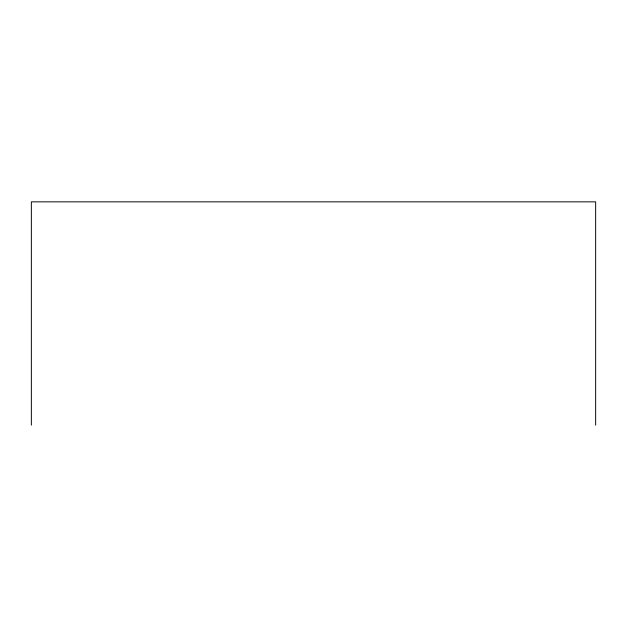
<?xml version="1.0" encoding="UTF-8"?>
<svg xmlns="http://www.w3.org/2000/svg" width="627" height="627" viewBox="0 0 627 627"><rect width="100%" height="100%" fill="white"/><g stroke="black" fill="none" stroke-linecap="round" stroke-linejoin="round"><path stroke-width="0.94" d="M595.65 425.153L595.65 201.847L31.35 201.847L31.35 425.153"/></g></svg>
